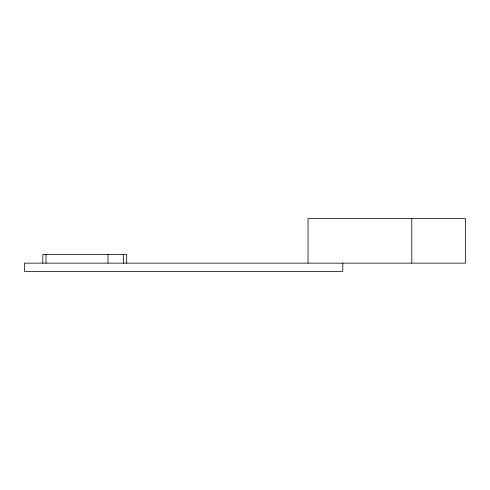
<?xml version="1.0" encoding="UTF-8"?>
<svg xmlns="http://www.w3.org/2000/svg" width="490" height="490" viewBox="0 0 490 490"><rect width="100%" height="100%" fill="white"/><g stroke="black" fill="none" stroke-linecap="round" stroke-linejoin="round"><path stroke-width="0.73" d="M411.808 218.607L411.808 263.142M342.798 263.142L342.798 271.393L24.5 271.393L24.5 263.142L465.5 263.142L465.5 218.607L308.045 218.607L308.045 263.142M126.677 263.142L126.677 254.384L42.826 254.384L42.826 263.142M123.468 254.384L123.468 263.142M107.984 254.384L107.984 263.142M46.029 254.384L46.029 263.142"/></g></svg>
